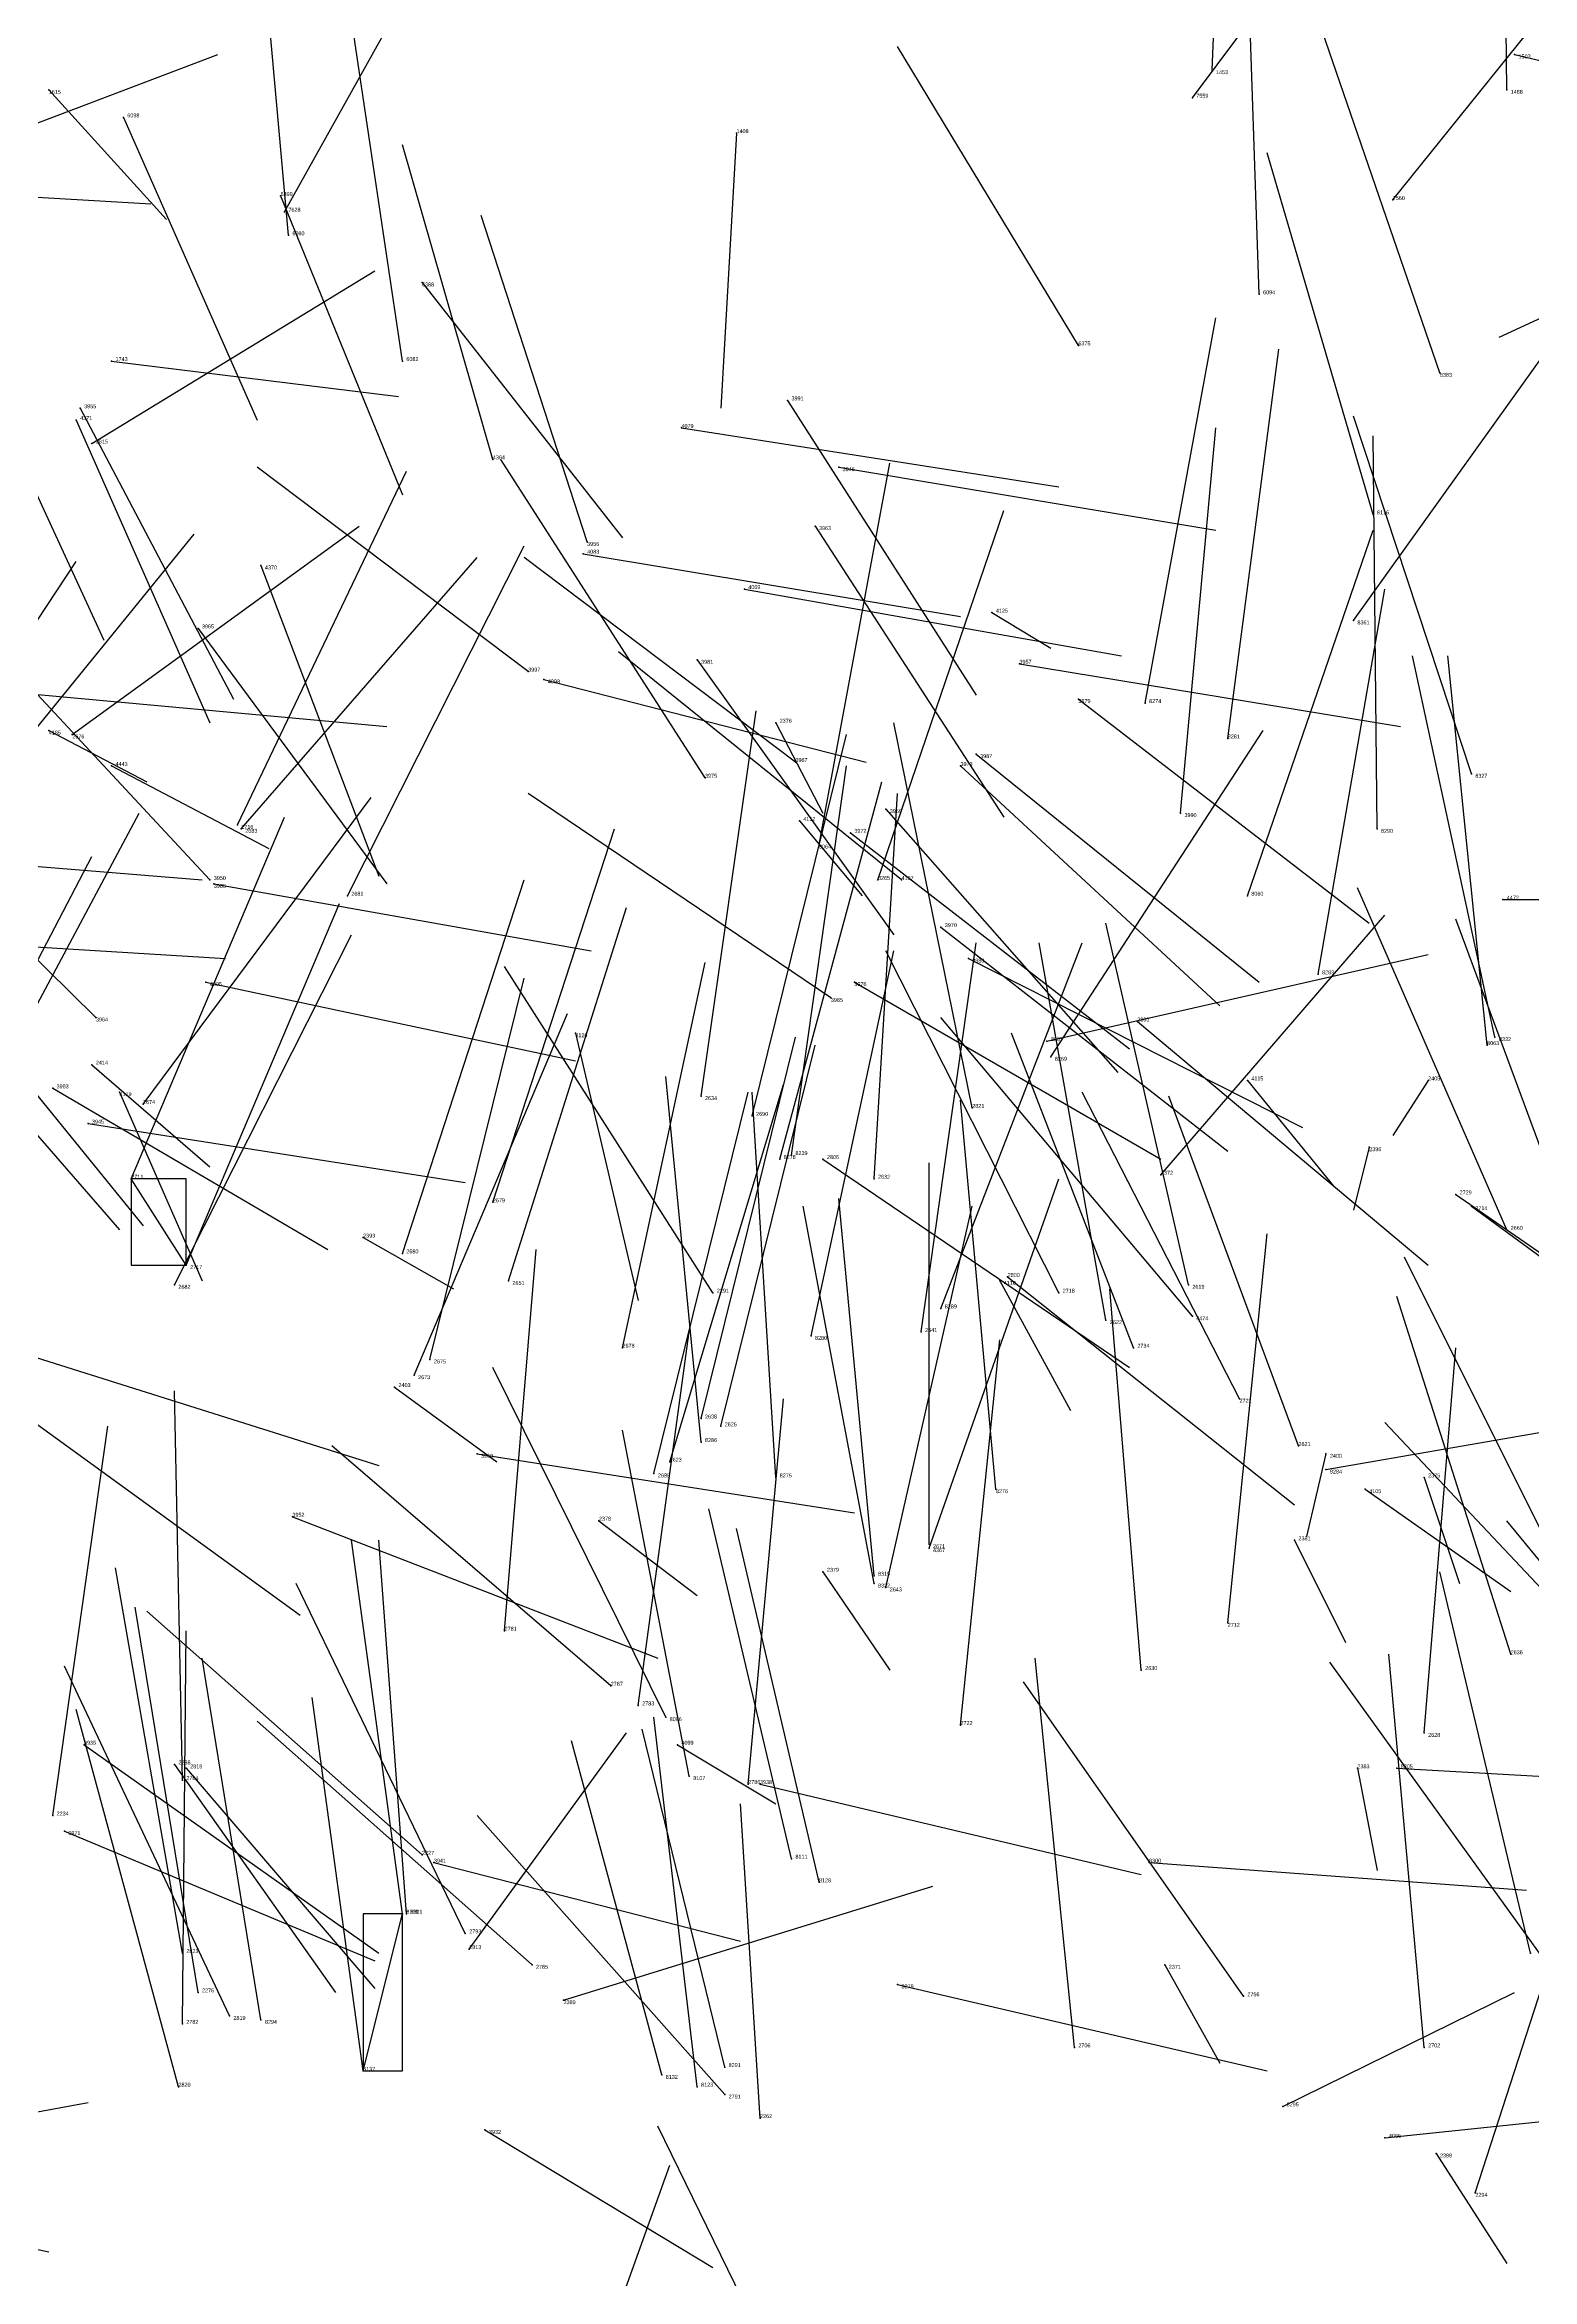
# Model space of a CAD drawing. Extents: x 59.1 to 70.8, y 600.3 to 605.1.
# Drawn here: x 67.138 to 67.517, y 603.392 to 603.96 of the extents above; entities that cross this region are included whole.
import ezdxf

# ---------------------------------------------------------------- set-up
doc = ezdxf.new("R2010")
doc.units = 0
for name, color, linetype in [('Clients', 3, 'CONTINUOUS'), ('Facilities', 3, 'CONTINUOUS'), ('Facilities_lines', 3, 'CONTINUOUS'), ('Min_max_boxes', 1, 'CONTINUOUS'), ('Normals', 1, 'CONTINUOUS'), ('Source_points', 5, 'CONTINUOUS'), ('Text', 3, 'CONTINUOUS')]:
    doc.layers.add(name, color=color, linetype=linetype)

msp = doc.modelspace()

# ---------------------------------------------------------------- linework, layer by layer
at = {"layer": 'Clients', "color": 5}
for p in [(67.16, 603.672, 451.654), (67.229, 603.485, 459.372)]:
    msp.add_point(p, dxfattribs=at)
at = {"layer": 'Facilities', "color": 3}
for p in [(67.512, 603.958, 453.096), (67.435, 603.954, 452.494), (67.139, 603.949, 448.503), (67.43, 603.947, 462.353), (67.51, 603.949, 452.518), (67.158, 603.942, 457.961), (67.314, 603.938, 451.862), (67.198, 603.922, 458.057), (67.199, 603.918, 461.597), (67.481, 603.921, 462.528), (67.2, 603.912, 457.86), (67.234, 603.9, 458.154), (67.447, 603.897, 457.716), (67.401, 603.884, 458.188), (67.155, 603.88, 449.035), (67.229, 603.88, 457.916), (67.493, 603.877, 458.232), (67.327, 603.87, 458.133), (67.146, 603.865, 457.959), (67.147, 603.868, 458.007), (67.15, 603.859, 451.377), (67.3, 603.863, 455.145), (67.252, 603.855, 457.975), (67.34, 603.853, 454.955), (67.334, 603.838, 458.075), (67.476, 603.841, 459.003), (67.275, 603.831, 455.132), (67.276, 603.834, 458.036), (67.193, 603.828, 457.966), (67.316, 603.822, 455.109), (67.379, 603.816, 455.818), (67.471, 603.814, 462.062), (67.177, 603.812, 458.023), (67.304, 603.804, 458.092), (67.386, 603.803, 454.803), (67.261, 603.801, 458.218), (67.265, 603.799, 455.652), (67.401, 603.794, 458.379), (67.418, 603.793, 458.643), (67.139, 603.786, 455.939), (67.145, 603.785, 451.517), (67.324, 603.788, 448.491), (67.375, 603.78, 458.316), (67.439, 603.784, 458.736), (67.155, 603.777, 456.024), (67.306, 603.774, 458.402), (67.329, 603.778, 458.15), (67.371, 603.777, 458.216), (67.501, 603.775, 458.991), (67.187, 603.762, 451.668), (67.33, 603.763, 455.833), (67.352, 603.766, 458.126), (67.427, 603.765, 458.438), (67.188, 603.761, 451.517), (67.335, 603.757, 458.496), (67.343, 603.76, 458.215), (67.477, 603.761, 458.835), (67.18, 603.748, 458.022), (67.181, 603.747, 454.984), (67.35, 603.748, 458.585), (67.356, 603.748, 458.277), (67.215, 603.744, 451.6), (67.444, 603.744, 458.498), (67.509, 603.743, 453.354), (67.366, 603.736, 458.344), (67.373, 603.728, 458.411), (67.462, 603.724, 458.632), (67.179, 603.722, 455.021), (67.338, 603.718, 458.366), (67.344, 603.722, 458.306), (67.151, 603.713, 458.049), (67.416, 603.712, 452.311), (67.273, 603.709, 462.153), (67.393, 603.707, 458.473), (67.505, 603.706, 458.778), (67.507, 603.708, 458.719), (67.15, 603.701, 448.588), (67.394, 603.703, 458.543), (67.14, 603.695, 458.06), (67.157, 603.694, 455.659), (67.444, 603.697, 455.793), (67.49, 603.697, 448.508), (67.163, 603.691, 451.615), (67.305, 603.693, 451.47), (67.318, 603.688, 451.539), (67.374, 603.69, 449.051), (67.149, 603.686, 454.884), (67.325, 603.677, 458.674), (67.328, 603.678, 458.755), (67.336, 603.677, 452.3), (67.475, 603.68, 448.526), (67.349, 603.672, 451.45), (67.422, 603.673, 457.54), (67.252, 603.666, 451.606), (67.497, 603.668, 451.799), (67.501, 603.665, 451.724), (67.219, 603.657, 448.512), (67.51, 603.659, 451.278), (67.174, 603.65, 451.676), (67.229, 603.653, 451.554), (67.171, 603.645, 451.617), (67.256, 603.646, 451.485), (67.308, 603.643, 453.176), (67.381, 603.646, 455.786), (67.383, 603.647, 452.012), (67.396, 603.643, 451.937), (67.429, 603.645, 451.361), (67.366, 603.639, 458.66), (67.43, 603.637, 453.264), (67.333, 603.632, 458.761), (67.361, 603.633, 451.491), (67.408, 603.636, 451.338), (67.236, 603.626, 451.613), (67.285, 603.629, 451.535), (67.415, 603.629, 451.867), (67.232, 603.622, 451.552), (67.227, 603.619, 448.531), (67.442, 603.616, 451.798), (67.305, 603.611, 451.466), (67.31, 603.609, 451.493), (67.305, 603.605, 458.95), (67.457, 603.604, 451.274), (67.248, 603.602, 454.8), (67.293, 603.597, 451.522), (67.297, 603.6, 451.458), (67.464, 603.602, 448.531), (67.464, 603.598, 458.568), (67.324, 603.596, 458.875), (67.38, 603.593, 458.821), (67.474, 603.593, 455.632), (67.489, 603.596, 448.422), (67.201, 603.586, 454.737), (67.279, 603.585, 448.497), (67.456, 603.58, 448.463), (67.363, 603.579, 451.392), (67.363, 603.578, 457.54), (67.336, 603.572, 448.457), (67.349, 603.571, 458.933), (67.349, 603.569, 458.86), (67.352, 603.568, 451.452), (67.439, 603.559, 451.636), (67.255, 603.557, 452.154), (67.417, 603.547, 451.385), (67.511, 603.551, 451.216), (67.282, 603.543, 452.471), (67.289, 603.538, 452.085), (67.296, 603.535, 459.558), (67.371, 603.533, 451.788), (67.489, 603.531, 451.345), (67.148, 603.528, 454.684), (67.299, 603.528, 455.638), (67.171, 603.523, 449.338), (67.173, 603.519, 452.314), (67.174, 603.522, 449.265), (67.302, 603.52, 459.05), (67.317, 603.518, 452.016), (67.32, 603.518, 454.617), (67.472, 603.522, 448.405), (67.482, 603.522, 461.383), (67.14, 603.51, 452.749), (67.143, 603.506, 458.163), (67.234, 603.5, 452.537), (67.237, 603.498, 454.776), (67.328, 603.499, 459.037), (67.419, 603.498, 461.396), (67.335, 603.493, 459.103), (67.23, 603.485, 459.272), (67.245, 603.48, 452.252), (67.173, 603.475, 452.61), (67.246, 603.476, 449.263), (67.262, 603.472, 452.468), (67.423, 603.472, 448.447), (67.516, 603.475, 451.819), (67.355, 603.467, 458.519), (67.177, 603.465, 452.645), (67.27, 603.463, 448.986), (67.443, 603.464, 451.954), (67.173, 603.457, 452.362), (67.185, 603.459, 452.544), (67.193, 603.458, 459.43), (67.4, 603.451, 451.965), (67.489, 603.451, 451.84), (67.219, 603.445, 459.399), (67.295, 603.444, 459.248), (67.311, 603.446, 459.164), (67.172, 603.441, 452.507), (67.304, 603.441, 459.346), (67.311, 603.439, 452.24), (67.32, 603.433, 449.58), (67.453, 603.436, 461.679), (67.25, 603.43, 454.555), (67.479, 603.428, 455.478), (67.492, 603.424, 448.326), (67.502, 603.414, 449.36)]:
    msp.add_point(p, dxfattribs=at)
at = {"layer": 'Facilities_lines', "color": 3}
for p, q in [((67.174, 603.65, 451.676), (67.16, 603.672, 451.654)), ((67.219, 603.445, 459.399), (67.229, 603.485, 459.372))]:
    msp.add_line(p, q, dxfattribs=at)
at = {"layer": 'Min_max_boxes', "color": 1}
for p, q in [((67.174, 603.672, 451.654), (67.16, 603.672, 451.654)), ((67.16, 603.672, 451.654), (67.16, 603.65, 451.654)), ((67.174, 603.672, 451.676), (67.16, 603.672, 451.676)), ((67.16, 603.672, 451.676), (67.16, 603.65, 451.676)), ((67.16, 603.672, 451.654), (67.16, 603.672, 451.676)), ((67.174, 603.65, 451.654), (67.174, 603.672, 451.654)), ((67.174, 603.65, 451.676), (67.174, 603.672, 451.676)), ((67.174, 603.672, 451.654), (67.174, 603.672, 451.676)), ((67.16, 603.65, 451.654), (67.174, 603.65, 451.654)), ((67.16, 603.65, 451.676), (67.174, 603.65, 451.676)), ((67.16, 603.65, 451.654), (67.16, 603.65, 451.676)), ((67.174, 603.65, 451.654), (67.174, 603.65, 451.676)), ((67.229, 603.485, 459.372), (67.219, 603.485, 459.372)), ((67.219, 603.485, 459.372), (67.219, 603.445, 459.372)), ((67.229, 603.485, 459.399), (67.219, 603.485, 459.399)), ((67.219, 603.485, 459.399), (67.219, 603.445, 459.399)), ((67.219, 603.485, 459.372), (67.219, 603.485, 459.399)), ((67.229, 603.445, 459.372), (67.229, 603.485, 459.372)), ((67.229, 603.445, 459.399), (67.229, 603.485, 459.399)), ((67.229, 603.485, 459.372), (67.229, 603.485, 459.399)), ((67.219, 603.445, 459.372), (67.229, 603.445, 459.372)), ((67.219, 603.445, 459.399), (67.229, 603.445, 459.399)), ((67.219, 603.445, 459.372), (67.219, 603.445, 459.399)), ((67.229, 603.445, 459.372), (67.229, 603.445, 459.399))]:
    msp.add_line(p, q, dxfattribs=at)
at = {"layer": 'Normals', "color": 1}
for p, q in [((67.435, 603.954, 452.494), (67.439, 604.05, 452.465)), ((67.51, 603.949, 452.518), (67.509, 604.045, 452.491)), ((67.43, 603.947, 462.353), (67.489, 604.026, 462.37)), ((67.2, 603.912, 457.86), (67.192, 604.002, 457.904)), ((67.199, 603.918, 461.597), (67.247, 604.004, 461.615)), ((67.481, 603.921, 462.528), (67.539, 603.993, 462.566)), ((67.447, 603.897, 457.716), (67.444, 603.985, 457.763)), ((67.229, 603.88, 457.916), (67.216, 603.967, 457.963)), ((67.493, 603.877, 458.232), (67.463, 603.964, 458.271)), ((67.103, 603.928, 451.488), (67.182, 603.958, 451.541)), ((67.401, 603.884, 458.188), (67.355, 603.96, 458.234)), ((67.512, 603.958, 453.096), (67.609, 603.935, 453.107)), ((67.139, 603.949, 448.503), (67.169, 603.916, 448.592)), ((67.158, 603.942, 457.961), (67.192, 603.865, 457.907)), ((67.252, 603.855, 457.975), (67.229, 603.935, 458.03)), ((67.314, 603.938, 451.862), (67.31, 603.868, 451.933)), ((67.476, 603.841, 459.003), (67.449, 603.933, 459.031)), ((67.114, 603.923, 456.017), (67.165, 603.92, 456.103)), ((67.198, 603.922, 458.057), (67.229, 603.846, 458)), ((67.276, 603.834, 458.036), (67.249, 603.917, 458.085)), ((67.15, 603.859, 451.377), (67.222, 603.903, 451.431)), ((67.234, 603.9, 458.154), (67.285, 603.835, 458.097)), ((67.471, 603.814, 462.062), (67.529, 603.895, 462.063)), ((67.534, 603.898, 448.568), (67.508, 603.886, 448.664)), ((67.418, 603.793, 458.643), (67.436, 603.891, 458.649)), ((67.118, 603.885, 457.914), (67.153, 603.809, 457.859)), ((67.439, 603.784, 458.736), (67.452, 603.883, 458.738)), ((67.155, 603.88, 449.035), (67.228, 603.871, 448.967)), ((67.327, 603.87, 458.133), (67.375, 603.795, 458.086)), ((67.146, 603.865, 457.959), (67.18, 603.788, 457.905)), ((67.147, 603.868, 458.007), (67.186, 603.794, 457.952)), ((67.501, 603.775, 458.991), (67.471, 603.866, 459.02)), ((67.3, 603.863, 455.145), (67.396, 603.848, 455.169)), ((67.427, 603.765, 458.438), (67.436, 603.863, 458.458)), ((67.477, 603.761, 458.835), (67.476, 603.861, 458.844)), ((67.261, 603.801, 458.218), (67.192, 603.853, 458.268)), ((67.306, 603.774, 458.402), (67.254, 603.855, 458.429)), ((67.335, 603.757, 458.496), (67.353, 603.854, 458.51)), ((67.34, 603.853, 454.955), (67.436, 603.837, 454.978)), ((67.187, 603.762, 451.668), (67.23, 603.852, 451.672)), ((67.35, 603.748, 458.585), (67.382, 603.842, 458.596)), ((67.115, 603.761, 451.721), (67.176, 603.836, 451.747)), ((67.145, 603.785, 451.517), (67.218, 603.838, 451.56)), ((67.334, 603.838, 458.075), (67.382, 603.764, 458.028)), ((67.444, 603.744, 458.498), (67.476, 603.837, 458.514)), ((67.215, 603.744, 451.6), (67.26, 603.833, 451.609)), ((67.275, 603.831, 455.132), (67.371, 603.815, 455.153)), ((67.091, 603.746, 451.797), (67.146, 603.829, 451.808)), ((67.188, 603.761, 451.517), (67.248, 603.83, 451.558)), ((67.193, 603.828, 457.966), (67.223, 603.749, 457.913)), ((67.329, 603.778, 458.15), (67.26, 603.83, 458.201)), ((67.316, 603.822, 455.109), (67.412, 603.805, 455.13)), ((67.462, 603.724, 458.632), (67.479, 603.822, 458.637)), ((67.379, 603.816, 455.818), (67.394, 603.807, 455.916)), ((67.177, 603.812, 458.023), (67.225, 603.747, 457.964)), ((67.18, 603.748, 458.022), (67.127, 603.805, 458.085)), ((67.356, 603.748, 458.277), (67.284, 603.806, 458.316)), ((67.304, 603.804, 458.092), (67.354, 603.734, 458.041)), ((67.386, 603.803, 454.803), (67.483, 603.787, 454.821)), ((67.507, 603.708, 458.719), (67.486, 603.805, 458.727)), ((67.505, 603.706, 458.778), (67.495, 603.805, 458.786)), ((67.127, 603.796, 455.386), (67.225, 603.787, 455.404)), ((67.265, 603.799, 455.652), (67.347, 603.778, 455.598)), ((67.305, 603.693, 451.47), (67.319, 603.791, 451.459)), ((67.401, 603.794, 458.379), (67.475, 603.737, 458.344)), ((67.139, 603.786, 455.939), (67.164, 603.773, 456.035)), ((67.318, 603.688, 451.539), (67.342, 603.785, 451.54)), ((67.324, 603.788, 448.491), (67.336, 603.765, 448.587)), ((67.374, 603.69, 449.051), (67.354, 603.788, 449.059)), ((67.394, 603.703, 458.543), (67.448, 603.786, 458.556)), ((67.375, 603.78, 458.316), (67.447, 603.722, 458.277)), ((67.155, 603.777, 456.024), (67.195, 603.756, 456.113)), ((67.328, 603.678, 458.755), (67.342, 603.777, 458.764)), ((67.371, 603.777, 458.216), (67.437, 603.716, 458.172)), ((67.151, 603.713, 458.049), (67.093, 603.77, 458.108)), ((67.163, 603.691, 451.615), (67.221, 603.769, 451.638)), ((67.338, 603.718, 458.366), (67.261, 603.77, 458.402)), ((67.325, 603.677, 458.674), (67.351, 603.773, 458.681)), ((67.349, 603.672, 451.45), (67.355, 603.77, 451.429)), ((67.115, 603.677, 451.677), (67.162, 603.765, 451.684)), ((67.16, 603.672, 451.654), (67.199, 603.764, 451.653)), ((67.33, 603.763, 455.833), (67.346, 603.744, 455.93)), ((67.352, 603.766, 458.126), (67.411, 603.699, 458.081)), ((67.252, 603.666, 451.606), (67.283, 603.761, 451.608)), ((67.343, 603.76, 458.215), (67.414, 603.705, 458.171)), ((67.081, 603.756, 455.313), (67.178, 603.748, 455.338)), ((67.104, 603.666, 451.737), (67.15, 603.754, 451.745)), ((67.181, 603.747, 454.984), (67.277, 603.73, 455.005)), ((67.229, 603.653, 451.554), (67.26, 603.748, 451.556)), ((67.51, 603.659, 451.278), (67.472, 603.746, 451.245)), ((67.174, 603.65, 451.676), (67.213, 603.742, 451.675)), ((67.256, 603.646, 451.485), (67.286, 603.741, 451.493)), ((67.509, 603.743, 453.354), (67.608, 603.743, 453.365)), ((67.087, 603.734, 455.247), (67.184, 603.728, 455.271)), ((67.171, 603.645, 451.617), (67.216, 603.734, 451.625)), ((67.366, 603.736, 458.344), (67.439, 603.679, 458.307)), ((67.429, 603.645, 451.361), (67.408, 603.737, 451.329)), ((67.422, 603.673, 457.54), (67.479, 603.739, 457.589)), ((67.53, 603.649, 451.354), (67.497, 603.738, 451.323)), ((67.333, 603.632, 458.761), (67.354, 603.73, 458.767)), ((67.396, 603.643, 451.937), (67.352, 603.73, 451.956)), ((67.361, 603.633, 451.491), (67.375, 603.732, 451.485)), ((67.366, 603.639, 458.66), (67.402, 603.732, 458.662)), ((67.373, 603.728, 458.411), (67.458, 603.685, 458.38)), ((67.408, 603.636, 451.338), (67.391, 603.732, 451.315)), ((67.393, 603.707, 458.473), (67.49, 603.729, 458.46)), ((67.236, 603.626, 451.613), (67.26, 603.723, 451.61)), ((67.308, 603.643, 453.176), (67.255, 603.726, 453.157)), ((67.285, 603.629, 451.535), (67.306, 603.727, 451.533)), ((67.179, 603.722, 455.021), (67.273, 603.702, 455.047)), ((67.344, 603.722, 458.306), (67.422, 603.677, 458.263)), ((67.232, 603.622, 451.552), (67.271, 603.714, 451.563)), ((67.43, 603.637, 453.264), (67.366, 603.713, 453.251)), ((67.416, 603.712, 452.311), (67.49, 603.65, 452.338)), ((67.273, 603.709, 462.153), (67.289, 603.641, 462.224)), ((67.305, 603.611, 451.466), (67.329, 603.708, 451.463)), ((67.31, 603.609, 451.493), (67.334, 603.706, 451.494)), ((67.415, 603.629, 451.867), (67.384, 603.709, 451.918)), ((67.15, 603.701, 448.588), (67.18, 603.675, 448.68)), ((67.133, 603.697, 448.596), (67.163, 603.66, 448.684)), ((67.14, 603.695, 458.06), (67.21, 603.654, 458.001)), ((67.157, 603.694, 455.659), (67.178, 603.646, 455.744)), ((67.293, 603.597, 451.522), (67.317, 603.694, 451.52)), ((67.305, 603.605, 458.95), (67.296, 603.698, 458.984)), ((67.297, 603.6, 451.458), (67.326, 603.696, 451.462)), ((67.324, 603.596, 458.875), (67.318, 603.694, 458.891)), ((67.442, 603.616, 451.798), (67.402, 603.694, 451.845)), ((67.444, 603.697, 455.793), (67.466, 603.67, 455.887)), ((67.49, 603.697, 448.508), (67.481, 603.683, 448.607)), ((67.13, 603.69, 455.996), (67.157, 603.659, 456.087)), ((67.38, 603.593, 458.821), (67.371, 603.692, 458.83)), ((67.457, 603.604, 451.274), (67.424, 603.693, 451.244)), ((67.149, 603.686, 454.884), (67.245, 603.671, 454.907)), ((67.336, 603.677, 452.3), (67.414, 603.624, 452.333)), ((67.475, 603.68, 448.526), (67.471, 603.664, 448.625)), ((67.363, 603.579, 451.392), (67.363, 603.676, 451.367)), ((67.363, 603.578, 457.54), (67.396, 603.672, 457.536)), ((67.349, 603.571, 458.933), (67.34, 603.667, 458.961)), ((67.497, 603.668, 451.799), (67.578, 603.612, 451.784)), ((67.349, 603.569, 458.86), (67.331, 603.665, 458.881)), ((67.352, 603.568, 451.452), (67.374, 603.665, 451.444)), ((67.501, 603.665, 451.724), (67.579, 603.608, 451.697)), ((67.219, 603.657, 448.512), (67.242, 603.644, 448.608)), ((67.255, 603.557, 452.154), (67.263, 603.654, 452.176)), ((67.439, 603.559, 451.636), (67.449, 603.658, 451.64)), ((67.526, 603.568, 451.212), (67.484, 603.652, 451.179)), ((67.381, 603.646, 455.786), (67.399, 603.613, 455.879)), ((67.383, 603.647, 452.012), (67.456, 603.589, 452.048)), ((67.417, 603.547, 451.385), (67.409, 603.644, 451.364)), ((67.511, 603.551, 451.216), (67.482, 603.642, 451.185)), ((67.289, 603.538, 452.085), (67.302, 603.633, 452.114)), ((67.128, 603.629, 454.87), (67.223, 603.599, 454.875)), ((67.371, 603.533, 451.788), (67.381, 603.631, 451.805)), ((67.489, 603.531, 451.345), (67.497, 603.629, 451.325)), ((67.296, 603.535, 459.558), (67.252, 603.624, 459.55)), ((67.173, 603.519, 452.314), (67.171, 603.618, 452.33)), ((67.227, 603.619, 448.531), (67.253, 603.6, 448.626)), ((67.317, 603.518, 452.016), (67.326, 603.616, 452.036)), ((67.464, 603.598, 458.568), (67.562, 603.615, 458.554)), ((67.134, 603.611, 458.119), (67.203, 603.561, 458.067)), ((67.14, 603.51, 452.749), (67.154, 603.609, 452.75)), ((67.543, 603.542, 451.965), (67.479, 603.61, 451.93)), ((67.282, 603.543, 452.471), (67.211, 603.604, 452.436)), ((67.302, 603.52, 459.05), (67.285, 603.608, 459.094)), ((67.248, 603.602, 454.8), (67.344, 603.587, 454.822)), ((67.464, 603.602, 448.531), (67.459, 603.581, 448.629)), ((67.474, 603.593, 455.632), (67.511, 603.567, 455.721)), ((67.489, 603.596, 448.422), (67.498, 603.569, 448.518)), ((67.201, 603.586, 454.737), (67.294, 603.55, 454.729)), ((67.328, 603.499, 459.037), (67.307, 603.588, 459.078)), ((67.229, 603.485, 459.372), (67.216, 603.58, 459.399)), ((67.23, 603.485, 459.272), (67.223, 603.58, 459.304)), ((67.279, 603.585, 448.497), (67.304, 603.566, 448.592)), ((67.335, 603.493, 459.103), (67.314, 603.583, 459.141)), ((67.456, 603.58, 448.463), (67.469, 603.554, 448.559)), ((67.565, 603.518, 451.897), (67.51, 603.585, 451.847)), ((67.173, 603.475, 452.61), (67.156, 603.573, 452.604)), ((67.245, 603.48, 452.252), (67.202, 603.569, 452.239)), ((67.336, 603.572, 448.457), (67.353, 603.547, 448.552)), ((67.516, 603.475, 451.819), (67.493, 603.572, 451.813)), ((67.177, 603.465, 452.645), (67.161, 603.563, 452.638)), ((67.234, 603.5, 452.537), (67.164, 603.562, 452.501)), ((67.173, 603.457, 452.362), (67.174, 603.557, 452.369)), ((67.185, 603.459, 452.544), (67.143, 603.548, 452.525)), ((67.193, 603.458, 459.43), (67.178, 603.55, 459.467)), ((67.4, 603.451, 451.965), (67.39, 603.55, 451.976)), ((67.519, 603.474, 451.883), (67.465, 603.549, 451.845)), ((67.489, 603.451, 451.84), (67.48, 603.551, 451.841)), ((67.443, 603.464, 451.954), (67.387, 603.544, 451.933)), ((67.172, 603.441, 452.507), (67.146, 603.537, 452.499)), ((67.219, 603.445, 459.399), (67.206, 603.54, 459.426)), ((67.304, 603.441, 459.346), (67.293, 603.535, 459.378)), ((67.262, 603.472, 452.468), (67.192, 603.534, 452.434)), ((67.246, 603.476, 449.263), (67.286, 603.531, 449.337)), ((67.295, 603.444, 459.248), (67.272, 603.529, 459.295)), ((67.311, 603.446, 459.164), (67.29, 603.532, 459.211)), ((67.148, 603.528, 454.684), (67.223, 603.475, 454.643)), ((67.299, 603.528, 455.638), (67.324, 603.513, 455.734)), ((67.171, 603.523, 449.338), (67.212, 603.465, 449.268)), ((67.174, 603.522, 449.265), (67.222, 603.466, 449.198)), ((67.32, 603.518, 454.617), (67.417, 603.495, 454.615)), ((67.472, 603.522, 448.405), (67.477, 603.496, 448.501)), ((67.482, 603.522, 461.383), (67.572, 603.517, 461.34)), ((67.32, 603.433, 449.58), (67.315, 603.513, 449.64)), ((67.311, 603.439, 452.24), (67.248, 603.51, 452.207)), ((67.143, 603.506, 458.163), (67.222, 603.473, 458.112)), ((67.237, 603.498, 454.776), (67.315, 603.478, 454.716)), ((67.419, 603.498, 461.396), (67.515, 603.491, 461.367)), ((67.27, 603.463, 448.986), (67.364, 603.492, 449.001)), ((67.502, 603.414, 449.36), (67.526, 603.488, 449.423)), ((67.423, 603.472, 448.447), (67.437, 603.447, 448.543)), ((67.355, 603.467, 458.519), (67.449, 603.445, 458.495)), ((67.453, 603.436, 461.679), (67.512, 603.465, 461.603)), ((67.056, 603.42, 456.685), (67.149, 603.437, 456.719)), ((67.479, 603.428, 455.478), (67.527, 603.433, 455.566)), ((67.25, 603.43, 454.555), (67.308, 603.395, 454.481)), ((67.337, 603.343, 452.433), (67.294, 603.431, 452.412)), ((67.264, 603.329, 449.551), (67.297, 603.421, 449.571)), ((67.492, 603.424, 448.326), (67.51, 603.396, 448.42)), ((67.069, 603.414, 449.268), (67.139, 603.399, 449.198))]:
    msp.add_line(p, q, dxfattribs=at)
at = {"layer": 'Source_points', "color": 5}
for p in [(67.512, 603.958, 453.096), (67.435, 603.954, 452.494), (67.139, 603.949, 448.503), (67.43, 603.947, 462.353), (67.51, 603.949, 452.518), (67.158, 603.942, 457.961), (67.314, 603.938, 451.862), (67.198, 603.922, 458.057), (67.199, 603.918, 461.597), (67.481, 603.921, 462.528), (67.2, 603.912, 457.86), (67.234, 603.9, 458.154), (67.447, 603.897, 457.716), (67.401, 603.884, 458.188), (67.155, 603.88, 449.035), (67.229, 603.88, 457.916), (67.493, 603.877, 458.232), (67.327, 603.87, 458.133), (67.146, 603.865, 457.959), (67.147, 603.868, 458.007), (67.15, 603.859, 451.377), (67.3, 603.863, 455.145), (67.252, 603.855, 457.975), (67.34, 603.853, 454.955), (67.334, 603.838, 458.075), (67.476, 603.841, 459.003), (67.275, 603.831, 455.132), (67.276, 603.834, 458.036), (67.193, 603.828, 457.966), (67.316, 603.822, 455.109), (67.379, 603.816, 455.818), (67.471, 603.814, 462.062), (67.177, 603.812, 458.023), (67.304, 603.804, 458.092), (67.386, 603.803, 454.803), (67.261, 603.801, 458.218), (67.265, 603.799, 455.652), (67.401, 603.794, 458.379), (67.418, 603.793, 458.643), (67.139, 603.786, 455.939), (67.145, 603.785, 451.517), (67.324, 603.788, 448.491), (67.375, 603.78, 458.316), (67.439, 603.784, 458.736), (67.155, 603.777, 456.024), (67.306, 603.774, 458.402), (67.329, 603.778, 458.15), (67.371, 603.777, 458.216), (67.501, 603.775, 458.991), (67.187, 603.762, 451.668), (67.33, 603.763, 455.833), (67.352, 603.766, 458.126), (67.427, 603.765, 458.438), (67.188, 603.761, 451.517), (67.335, 603.757, 458.496), (67.343, 603.76, 458.215), (67.477, 603.761, 458.835), (67.18, 603.748, 458.022), (67.181, 603.747, 454.984), (67.35, 603.748, 458.585), (67.356, 603.748, 458.277), (67.215, 603.744, 451.6), (67.444, 603.744, 458.498), (67.509, 603.743, 453.354), (67.366, 603.736, 458.344), (67.373, 603.728, 458.411), (67.462, 603.724, 458.632), (67.179, 603.722, 455.021), (67.338, 603.718, 458.366), (67.344, 603.722, 458.306), (67.151, 603.713, 458.049), (67.416, 603.712, 452.311), (67.273, 603.709, 462.153), (67.393, 603.707, 458.473), (67.505, 603.706, 458.778), (67.507, 603.708, 458.719), (67.15, 603.701, 448.588), (67.394, 603.703, 458.543), (67.14, 603.695, 458.06), (67.157, 603.694, 455.659), (67.444, 603.697, 455.793), (67.49, 603.697, 448.508), (67.163, 603.691, 451.615), (67.305, 603.693, 451.47), (67.318, 603.688, 451.539), (67.374, 603.69, 449.051), (67.149, 603.686, 454.884), (67.325, 603.677, 458.674), (67.328, 603.678, 458.755), (67.336, 603.677, 452.3), (67.475, 603.68, 448.526), (67.16, 603.672, 451.654), (67.349, 603.672, 451.45), (67.422, 603.673, 457.54), (67.252, 603.666, 451.606), (67.497, 603.668, 451.799), (67.501, 603.665, 451.724), (67.219, 603.657, 448.512), (67.51, 603.659, 451.278), (67.174, 603.65, 451.676), (67.229, 603.653, 451.554), (67.171, 603.645, 451.617), (67.256, 603.646, 451.485), (67.308, 603.643, 453.176), (67.381, 603.646, 455.786), (67.383, 603.647, 452.012), (67.396, 603.643, 451.937), (67.429, 603.645, 451.361), (67.366, 603.639, 458.66), (67.43, 603.637, 453.264), (67.333, 603.632, 458.761), (67.361, 603.633, 451.491), (67.408, 603.636, 451.338), (67.236, 603.626, 451.613), (67.285, 603.629, 451.535), (67.415, 603.629, 451.867), (67.232, 603.622, 451.552), (67.227, 603.619, 448.531), (67.442, 603.616, 451.798), (67.305, 603.611, 451.466), (67.31, 603.609, 451.493), (67.305, 603.605, 458.95), (67.457, 603.604, 451.274), (67.248, 603.602, 454.8), (67.293, 603.597, 451.522), (67.297, 603.6, 451.458), (67.464, 603.602, 448.531), (67.464, 603.598, 458.568), (67.324, 603.596, 458.875), (67.38, 603.593, 458.821), (67.474, 603.593, 455.632), (67.489, 603.596, 448.422), (67.201, 603.586, 454.737), (67.279, 603.585, 448.497), (67.456, 603.58, 448.463), (67.363, 603.579, 451.392), (67.363, 603.578, 457.54), (67.336, 603.572, 448.457), (67.349, 603.571, 458.933), (67.349, 603.569, 458.86), (67.352, 603.568, 451.452), (67.439, 603.559, 451.636), (67.255, 603.557, 452.154), (67.417, 603.547, 451.385), (67.511, 603.551, 451.216), (67.282, 603.543, 452.471), (67.289, 603.538, 452.085), (67.296, 603.535, 459.558), (67.371, 603.533, 451.788), (67.489, 603.531, 451.345), (67.148, 603.528, 454.684), (67.299, 603.528, 455.638), (67.171, 603.523, 449.338), (67.173, 603.519, 452.314), (67.174, 603.522, 449.265), (67.302, 603.52, 459.05), (67.317, 603.518, 452.016), (67.32, 603.518, 454.617), (67.472, 603.522, 448.405), (67.482, 603.522, 461.383), (67.14, 603.51, 452.749), (67.143, 603.506, 458.163), (67.234, 603.5, 452.537), (67.237, 603.498, 454.776), (67.328, 603.499, 459.037), (67.419, 603.498, 461.396), (67.335, 603.493, 459.103), (67.229, 603.485, 459.372), (67.23, 603.485, 459.272), (67.245, 603.48, 452.252), (67.173, 603.475, 452.61), (67.246, 603.476, 449.263), (67.262, 603.472, 452.468), (67.423, 603.472, 448.447), (67.516, 603.475, 451.819), (67.355, 603.467, 458.519), (67.177, 603.465, 452.645), (67.27, 603.463, 448.986), (67.443, 603.464, 451.954), (67.173, 603.457, 452.362), (67.185, 603.459, 452.544), (67.193, 603.458, 459.43), (67.4, 603.451, 451.965), (67.489, 603.451, 451.84), (67.219, 603.445, 459.399), (67.295, 603.444, 459.248), (67.311, 603.446, 459.164), (67.172, 603.441, 452.507), (67.304, 603.441, 459.346), (67.311, 603.439, 452.24), (67.32, 603.433, 449.58), (67.453, 603.436, 461.679), (67.25, 603.43, 454.555), (67.479, 603.428, 455.478), (67.492, 603.424, 448.326), (67.502, 603.414, 449.36)]:
    msp.add_point(p, dxfattribs=at)

# ---------------------------------------------------------------- texts
at = {"layer": 'Text', "color": 3}
for s, p in [('1503', (67.513, 603.957, 453.096)), ('1453', (67.436, 603.953, 452.494)), ('1615', (67.139, 603.948, 448.503)), ('7559', (67.431, 603.947, 462.353)), ('1488', (67.511, 603.948, 452.518)), ('6098', (67.159, 603.942, 457.961)), ('1408', (67.314, 603.938, 451.862)), ('6399', (67.198, 603.922, 458.057)), ('7560', (67.481, 603.921, 462.528)), ('7628', (67.2, 603.918, 461.597)), ('6080', (67.201, 603.912, 457.86)), ('6388', (67.234, 603.899, 458.154)), ('6094', (67.448, 603.897, 457.716)), ('6375', (67.401, 603.884, 458.188)), ('1743', (67.156, 603.88, 449.035)), ('6082', (67.23, 603.88, 457.916)), ('6383', (67.493, 603.876, 458.232)), ('3991', (67.328, 603.87, 458.133)), ('4371', (67.147, 603.865, 457.959)), ('3955', (67.148, 603.868, 458.007)), ('2615', (67.151, 603.859, 451.377)), ('4079', (67.3, 603.863, 455.145)), ('4364', (67.252, 603.855, 457.975)), ('3946', (67.341, 603.852, 454.955)), ('8116', (67.477, 603.841, 459.003)), ('3963', (67.335, 603.837, 458.075)), ('4083', (67.276, 603.831, 455.132)), ('3956', (67.276, 603.833, 458.036)), ('4370', (67.194, 603.827, 457.966)), ('4069', (67.317, 603.822, 455.109)), ('3965', (67.178, 603.812, 458.023)), ('4125', (67.38, 603.816, 455.818)), ('8361', (67.472, 603.813, 462.062)), ('3997', (67.261, 603.801, 458.218)), ('3981', (67.305, 603.803, 458.092)), ('3957', (67.386, 603.803, 454.803)), ('4098', (67.266, 603.798, 455.652)), ('3979', (67.401, 603.793, 458.379)), ('8274', (67.419, 603.793, 458.643)), ('4185', (67.139, 603.785, 455.939)), ('2676', (67.145, 603.784, 451.517)), ('2376', (67.325, 603.788, 448.491)), ('8281', (67.439, 603.784, 458.736)), ('3967', (67.329, 603.778, 458.15)), ('3987', (67.376, 603.779, 458.316)), ('4443', (67.156, 603.777, 456.024)), ('3975', (67.306, 603.774, 458.402)), ('3973', (67.371, 603.777, 458.216)), ('8327', (67.502, 603.774, 458.991)), ('2716', (67.188, 603.761, 451.668)), ('4112', (67.331, 603.763, 455.833)), ('3969', (67.353, 603.765, 458.126)), ('3990', (67.428, 603.764, 458.438)), ('2683', (67.189, 603.76, 451.517)), ('8064', (67.335, 603.756, 458.496)), ('3972', (67.344, 603.76, 458.215)), ('8290', (67.478, 603.76, 458.835)), ('3950', (67.181, 603.748, 458.022)), ('3986', (67.181, 603.746, 454.984)), ('2681', (67.216, 603.744, 451.6)), ('8265', (67.35, 603.748, 458.585)), ('4137', (67.356, 603.748, 458.277)), ('8060', (67.445, 603.744, 458.498)), ('4472', (67.51, 603.743, 453.354)), ('3970', (67.367, 603.736, 458.344)), ('3980', (67.374, 603.727, 458.411)), ('8283', (67.463, 603.724, 458.632)), ('4095', (67.18, 603.721, 455.021)), ('3985', (67.338, 603.717, 458.366)), ('3976', (67.344, 603.721, 458.306)), ('3964', (67.151, 603.712, 458.049)), ('2803', (67.416, 603.712, 452.311)), ('8126', (67.273, 603.708, 462.153)), ('8067', (67.394, 603.707, 458.473)), ('8063', (67.505, 603.706, 458.778)), ('8332', (67.508, 603.707, 458.719)), ('2414', (67.151, 603.701, 448.588)), ('8269', (67.395, 603.702, 458.543)), ('3983', (67.141, 603.695, 458.06)), ('4119', (67.157, 603.693, 455.659)), ('4115', (67.445, 603.697, 455.793)), ('2405', (67.49, 603.697, 448.508)), ('2674', (67.163, 603.691, 451.615)), ('2634', (67.306, 603.692, 451.47)), ('2690', (67.319, 603.688, 451.539)), ('2821', (67.374, 603.69, 449.051)), ('3945', (67.15, 603.686, 454.884)), ('8278', (67.326, 603.677, 458.674)), ('8239', (67.329, 603.678, 458.755)), ('2806', (67.337, 603.677, 452.3)), ('2396', (67.475, 603.679, 448.526)), ('2711', (67.16, 603.672, 451.654)), ('2632', (67.35, 603.672, 451.45)), ('4372', (67.422, 603.673, 457.54)), ('2679', (67.252, 603.666, 451.606)), ('2729', (67.498, 603.668, 451.799)), ('2714', (67.502, 603.664, 451.724)), ('2660', (67.511, 603.659, 451.278)), ('2393', (67.219, 603.657, 448.512)), ('2680', (67.23, 603.653, 451.554)), ('2717', (67.175, 603.649, 451.676)), ('2682', (67.172, 603.644, 451.617)), ('2651', (67.257, 603.645, 451.485)), ('2291', (67.309, 603.643, 453.176)), ('4110', (67.382, 603.645, 455.786)), ('2800', (67.383, 603.647, 452.012)), ('2718', (67.397, 603.643, 451.937)), ('2619', (67.43, 603.644, 451.361)), ('8289', (67.367, 603.639, 458.66)), ('4474', (67.431, 603.636, 453.264)), ('8280', (67.334, 603.631, 458.761)), ('2641', (67.362, 603.633, 451.491)), ('2622', (67.409, 603.635, 451.338)), ('2675', (67.237, 603.625, 451.613)), ('2678', (67.285, 603.629, 451.535)), ('2734', (67.416, 603.629, 451.867)), ('2403', (67.228, 603.619, 448.531)), ('2673', (67.233, 603.621, 451.552)), ('2721', (67.442, 603.615, 451.798)), ('2638', (67.306, 603.611, 451.466)), ('2625', (67.311, 603.609, 451.493)), ('8286', (67.306, 603.605, 458.95)), ('2621', (67.457, 603.604, 451.274)), ('3960', (67.249, 603.601, 454.8)), ('2685', (67.294, 603.596, 451.522)), ('2623', (67.297, 603.6, 451.458)), ('8275', (67.325, 603.596, 458.875)), ('8284', (67.465, 603.597, 458.568)), ('2400', (67.465, 603.601, 448.531)), ('2375', (67.49, 603.596, 448.422)), ('8276', (67.38, 603.592, 458.821)), ('4105', (67.475, 603.592, 455.632)), ('3952', (67.201, 603.586, 454.737)), ('2378', (67.279, 603.585, 448.497)), ('2381', (67.457, 603.58, 448.463)), ('4367', (67.364, 603.577, 457.54)), ('2671', (67.364, 603.578, 451.392)), ('2379', (67.337, 603.572, 448.457)), ('8319', (67.35, 603.571, 458.933)), ('8322', (67.35, 603.568, 458.86)), ('2643', (67.353, 603.567, 451.452)), ('2781', (67.255, 603.557, 452.154)), ('2712', (67.439, 603.558, 451.636)), ('2636', (67.511, 603.551, 451.216)), ('2630', (67.418, 603.547, 451.385)), ('2787', (67.282, 603.543, 452.471)), ('2783', (67.29, 603.538, 452.085)), ('8096', (67.297, 603.534, 459.558)), ('3935', (67.148, 603.528, 454.684)), ('4099', (67.3, 603.528, 455.638)), ('2722', (67.371, 603.533, 451.788)), ('2628', (67.49, 603.53, 451.345)), ('2288', (67.172, 603.523, 449.338)), ('2784', (67.174, 603.519, 452.314)), ('2818', (67.175, 603.522, 449.265)), ('8107', (67.303, 603.519, 459.05)), ('2786', (67.317, 603.518, 452.016)), ('3938', (67.32, 603.518, 454.617)), ('2383', (67.472, 603.522, 448.405)), ('8305', (67.483, 603.522, 461.383)), ('2234', (67.141, 603.51, 452.749)), ('3971', (67.144, 603.505, 458.163)), ('2227', (67.234, 603.5, 452.537)), ('3941', (67.237, 603.498, 454.776)), ('8111', (67.329, 603.499, 459.037)), ('8300', (67.419, 603.498, 461.396)), ('8128', (67.335, 603.493, 459.103)), ('8119', (67.23, 603.485, 459.372)), ('8301', (67.231, 603.485, 459.272)), ('2793', (67.246, 603.48, 452.252)), ('2823', (67.174, 603.475, 452.61)), ('2813', (67.246, 603.476, 449.263)), ('2785', (67.263, 603.471, 452.468)), ('2371', (67.424, 603.471, 448.447)), ('8279', (67.356, 603.466, 458.519)), ('2276', (67.178, 603.465, 452.645)), ('2389', (67.27, 603.462, 448.986)), ('2756', (67.444, 603.464, 451.954)), ('2782', (67.174, 603.457, 452.362)), ('2819', (67.186, 603.458, 452.544)), ('8294', (67.194, 603.457, 459.43)), ('2706', (67.401, 603.451, 451.965)), ('2702', (67.49, 603.451, 451.84)), ('8137', (67.219, 603.445, 459.399)), ('8132', (67.296, 603.443, 459.248)), ('8291', (67.312, 603.446, 459.164)), ('2820', (67.172, 603.441, 452.507)), ('8123', (67.305, 603.441, 459.346)), ('2791', (67.312, 603.438, 452.24)), ('2262', (67.32, 603.433, 449.58)), ('8295', (67.454, 603.436, 461.679)), ('3932', (67.251, 603.429, 454.555)), ('4065', (67.48, 603.428, 455.478)), ('2388', (67.493, 603.423, 448.326)), ('2294', (67.502, 603.413, 449.36))]:
    msp.add_text(s, height=0.001, dxfattribs=at).set_placement(p)

doc.saveas('drawing.dxf')
